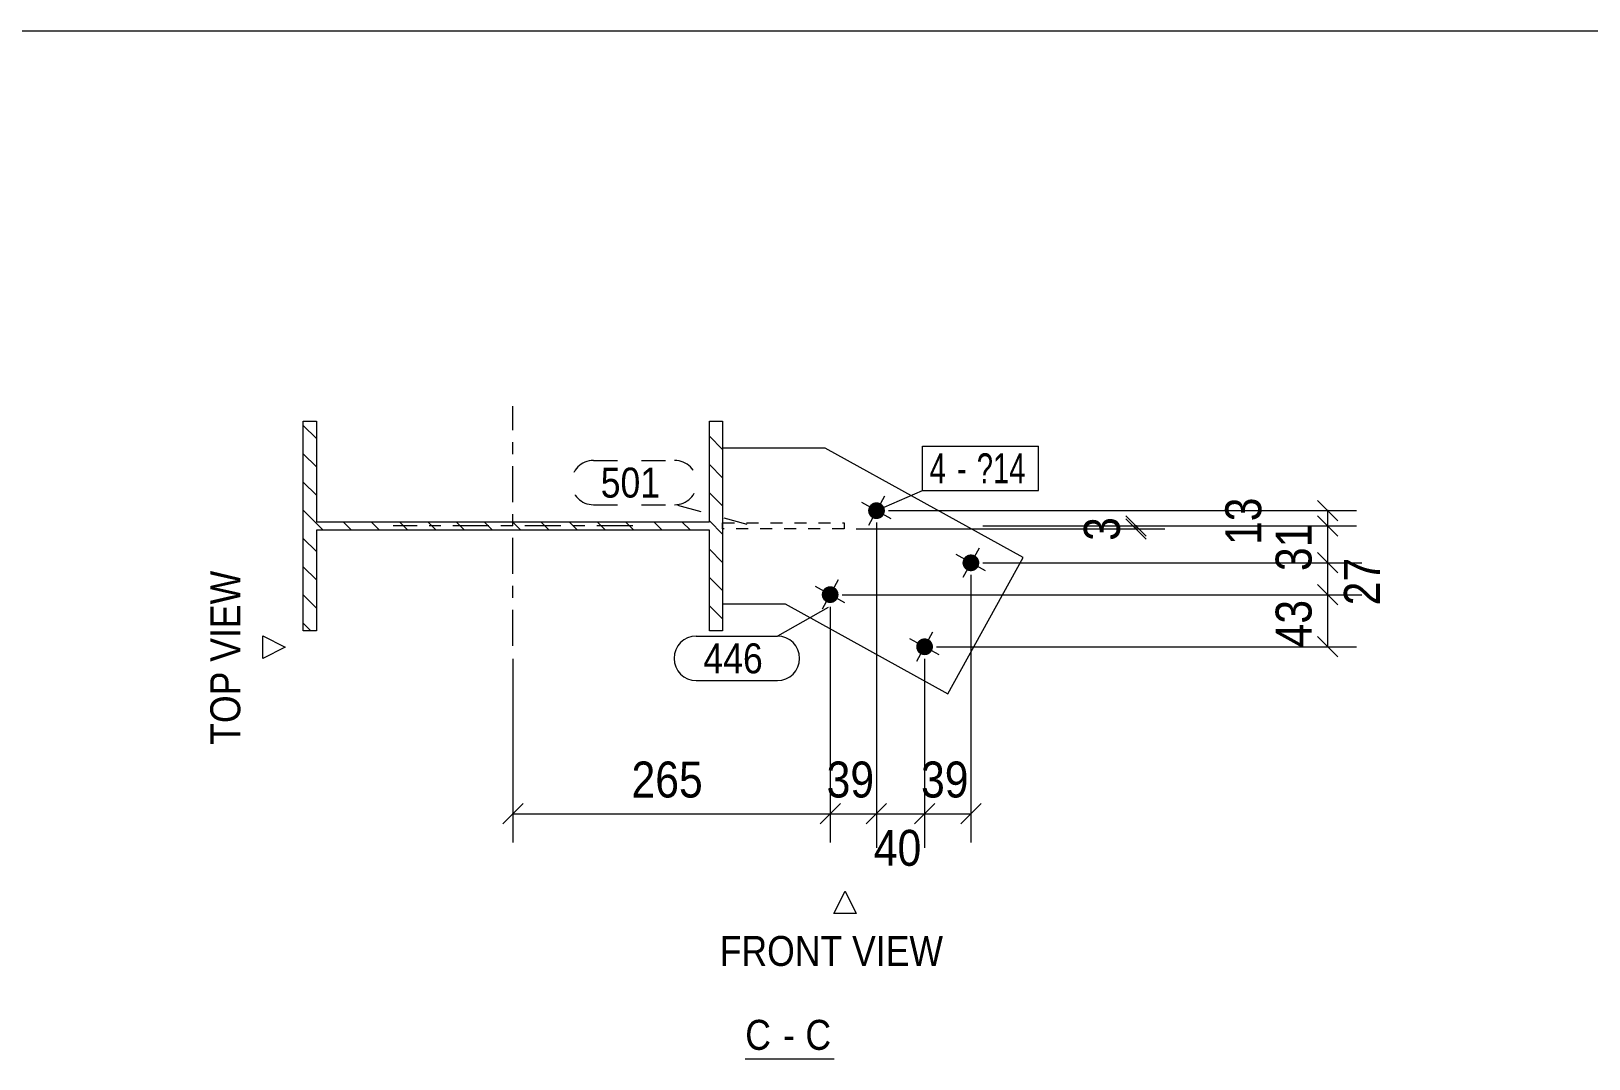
# Model space of a CAD drawing. Header units: millimetres. Extents: x 2 to 825, y 1 to 579.
# Drawn here: x 489.4 to 619.3, y 493.3 to 579 of the extents above; entities that cross this region are included whole.
import ezdxf

# ---------------------------------------------------------------- set-up
doc = ezdxf.new("R2010")
doc.units = ezdxf.units.MM
for name, pattern in [('XKITLINE00', [0]), ('XKITLINE01', [4, 1, -1, 1, -1]), ('XKITLINE02', [4, 2, -2]), ('XKITLINE03', [6, 3, -1, 1, -1])]:
    doc.linetypes.add(name, pattern=pattern)
for name, color, linetype, lineweight in [('Bolt', 3, 'Continuous', 0), ('BoltMark', 7, 'Continuous', 0), ('Dimensions', 7, 'Continuous', 0), ('DrawingSheet', 5, 'Continuous', 0), ('OtherObjectType', 7, 'Continuous', 0), ('Part', 2, 'Continuous', 0), ('PartMark', 7, 'Continuous', 0)]:
    doc.layers.add(name, color=color, linetype=linetype, lineweight=lineweight)
doc.styles.add('ARIAL', font='ARIAL.TTF')
doc.styles.add('ARIAL_NARROW', font='ARIALN.TTF')

# ---------------------------------------------------------------- blocks, each defined once
blk = doc.blocks.new('*A1')
at = {"layer": 'Part', "color": 7, "linetype": 'XKITLINE00', "lineweight": 0}
for p, q in [((513.16, 545.01), (512.06, 546.11)), ((547.06, 546.47), (547.06, 546.47)), ((547.06, 546.47), (547.06, 546.47)), ((547.06, 544.11), (545.96, 545.21)), ((513.16, 542.65), (512.06, 543.75)), ((547.06, 541.75), (545.96, 542.85)), ((513.16, 540.29), (512.06, 541.39)), ((547.06, 539.4), (545.96, 540.5)), ((513.73, 537.37), (512.06, 539.04)), ((516.09, 537.37), (515.39, 538.07)), ((518.44, 537.37), (517.74, 538.07)), ((520.8, 537.37), (520.1, 538.07)), ((523.16, 537.37), (522.46, 538.07)), ((525.52, 537.37), (524.82, 538.07)), ((527.87, 537.37), (527.17, 538.07)), ((530.23, 537.37), (529.53, 538.07)), ((532.59, 537.37), (531.89, 538.07)), ((534.95, 537.37), (534.25, 538.07)), ((537.3, 537.37), (536.6, 538.07)), ((539.66, 537.37), (538.96, 538.07)), ((542.02, 537.37), (541.32, 538.07)), ((544.37, 537.37), (543.67, 538.07)), ((547.06, 537.04), (545.96, 538.14)), ((513.16, 535.58), (512.06, 536.68)), ((547.06, 534.68), (545.96, 535.78)), ((513.16, 533.22), (512.06, 534.32)), ((547.06, 532.33), (545.96, 533.43)), ((513.16, 530.87), (512.06, 531.97)), ((547.06, 529.97), (545.96, 531.07)), ((512.7, 528.97), (512.06, 529.61))]:
    blk.add_line(p, q, dxfattribs=at)
blk = doc.blocks.new('*A78')
at = {"layer": 'Bolt'}
for points in [[(559.54, 538.4), (559.51, 538.42), (559.48, 538.44), (559.45, 538.46), (559.43, 538.49), (559.4, 538.51), (559.38, 538.53), (559.36, 538.56), (559.34, 538.59), (559.32, 538.62), (559.3, 538.65), (559.28, 538.68), (559.27, 538.71), (559.25, 538.74), (559.24, 538.77), (559.23, 538.8), (559.22, 538.84), (559.21, 538.87), (559.21, 538.9), (559.21, 538.94), (559.2, 538.97), (559.2, 539.01), (559.2, 539.04), (559.21, 539.08), (559.21, 539.11), (559.22, 539.14), (559.23, 539.18), (559.24, 539.21), (559.25, 539.24), (559.26, 539.27), (559.27, 539.31), (559.29, 539.34), (559.31, 539.37), (559.33, 539.39), (559.35, 539.42), (559.37, 539.45), (559.39, 539.48), (559.41, 539.5), (559.44, 539.52), (559.47, 539.55), (559.49, 539.57), (559.52, 539.59), (559.55, 539.6), (559.58, 539.62), (559.61, 539.63), (559.64, 539.65), (559.68, 539.66), (559.71, 539.67), (559.74, 539.68), (559.78, 539.69), (559.81, 539.69), (559.84, 539.7), (559.88, 539.7), (559.91, 539.7), (559.95, 539.7), (559.98, 539.69), (560.02, 539.69), (560.05, 539.68), (560.08, 539.67), (560.12, 539.67), (560.15, 539.65), (560.18, 539.64), (560.21, 539.63), (560.24, 539.61), (560.27, 539.59), (560.3, 539.57), (560.33, 539.55), (560.35, 539.53), (560.38, 539.51), (560.4, 539.49), (560.43, 539.46), (560.45, 539.43), (560.47, 539.41), (560.49, 539.38), (560.51, 539.35), (560.52, 539.32), (560.54, 539.29), (560.55, 539.26), (560.57, 539.22), (560.58, 539.19), (560.58, 539.16), (560.59, 539.13), (560.6, 539.09), (560.6, 539.06), (560.6, 539.02), (560.6, 538.99), (560.6, 538.95), (560.6, 538.92), (560.59, 538.89), (560.59, 538.85), (560.58, 538.82), (560.57, 538.79), (560.56, 538.75), (560.55, 538.72), (560.53, 538.69), (560.52, 538.66), (560.5, 538.63), (560.48, 538.6), (560.46, 538.57), (560.44, 538.55), (560.42, 538.52), (560.39, 538.5), (560.37, 538.47), (560.34, 538.45), (560.31, 538.43), (560.28, 538.41), (560.25, 538.39), (560.22, 538.38), (560.19, 538.36), (560.16, 538.35), (560.13, 538.34), (560.1, 538.33), (560.06, 538.32), (560.03, 538.31), (560, 538.3), (559.96, 538.3), (559.93, 538.3), (559.89, 538.3), (559.86, 538.3), (559.83, 538.3), (559.79, 538.31), (559.76, 538.31), (559.72, 538.32), (559.69, 538.33), (559.66, 538.34), (559.63, 538.35), (559.6, 538.37), (559.56, 538.39)], [(567.41, 534.05), (567.39, 534.07), (567.36, 534.09), (567.33, 534.11), (567.31, 534.14), (567.28, 534.16), (567.26, 534.19), (567.24, 534.21), (567.21, 534.24), (567.2, 534.27), (567.18, 534.3), (567.16, 534.33), (567.15, 534.36), (567.13, 534.39), (567.12, 534.42), (567.11, 534.45), (567.1, 534.49), (567.09, 534.52), (567.09, 534.56), (567.08, 534.59), (567.08, 534.62), (567.08, 534.66), (567.08, 534.69), (567.09, 534.73), (567.09, 534.76), (567.1, 534.79), (567.11, 534.83), (567.12, 534.86), (567.13, 534.89), (567.14, 534.93), (567.15, 534.96), (567.17, 534.99), (567.19, 535.02), (567.21, 535.05), (567.23, 535.07), (567.25, 535.1), (567.27, 535.13), (567.29, 535.15), (567.32, 535.17), (567.35, 535.2), (567.37, 535.22), (567.4, 535.24), (567.43, 535.25), (567.46, 535.27), (567.49, 535.29), (567.52, 535.3), (567.56, 535.31), (567.59, 535.32), (567.62, 535.33), (567.66, 535.34), (567.69, 535.34), (567.72, 535.35), (567.76, 535.35), (567.79, 535.35), (567.83, 535.35), (567.86, 535.34), (567.89, 535.34), (567.93, 535.33), (567.96, 535.33), (567.99, 535.32), (568.03, 535.3), (568.06, 535.29), (568.09, 535.28), (568.12, 535.26), (568.15, 535.24), (568.18, 535.23), (568.21, 535.21), (568.23, 535.18), (568.26, 535.16), (568.28, 535.14), (568.31, 535.11), (568.33, 535.09), (568.35, 535.06), (568.37, 535.03), (568.39, 535), (568.4, 534.97), (568.42, 534.94), (568.43, 534.91), (568.44, 534.88), (568.45, 534.84), (568.46, 534.81), (568.47, 534.78), (568.48, 534.74), (568.48, 534.71), (568.48, 534.67), (568.48, 534.64), (568.48, 534.6), (568.48, 534.57), (568.47, 534.54), (568.47, 534.5), (568.46, 534.47), (568.45, 534.44), (568.44, 534.4), (568.43, 534.37), (568.41, 534.34), (568.4, 534.31), (568.38, 534.28), (568.36, 534.25), (568.34, 534.22), (568.32, 534.2), (568.29, 534.17), (568.27, 534.15), (568.25, 534.12), (568.22, 534.1), (568.19, 534.08), (568.16, 534.06), (568.13, 534.04), (568.1, 534.03), (568.07, 534.01), (568.04, 534), (568.01, 533.99), (567.98, 533.98), (567.94, 533.97), (567.91, 533.96), (567.88, 533.96), (567.84, 533.95), (567.81, 533.95), (567.77, 533.95), (567.74, 533.95), (567.7, 533.95), (567.67, 533.96), (567.64, 533.96), (567.6, 533.97), (567.57, 533.98), (567.54, 533.99), (567.51, 534.01), (567.47, 534.02), (567.44, 534.04)], [(555.67, 531.4), (555.64, 531.42), (555.61, 531.44), (555.59, 531.46), (555.56, 531.48), (555.54, 531.51), (555.51, 531.53), (555.49, 531.56), (555.47, 531.58), (555.45, 531.61), (555.43, 531.64), (555.42, 531.67), (555.4, 531.7), (555.39, 531.74), (555.37, 531.77), (555.36, 531.8), (555.36, 531.83), (555.35, 531.87), (555.34, 531.9), (555.34, 531.93), (555.34, 531.97), (555.34, 532), (555.34, 532.04), (555.34, 532.07), (555.35, 532.11), (555.35, 532.14), (555.36, 532.17), (555.37, 532.21), (555.38, 532.24), (555.39, 532.27), (555.41, 532.3), (555.42, 532.33), (555.44, 532.36), (555.46, 532.39), (555.48, 532.42), (555.5, 532.45), (555.52, 532.47), (555.55, 532.5), (555.57, 532.52), (555.6, 532.54), (555.63, 532.56), (555.66, 532.58), (555.69, 532.6), (555.72, 532.62), (555.75, 532.63), (555.78, 532.64), (555.81, 532.66), (555.84, 532.67), (555.88, 532.68), (555.91, 532.68), (555.94, 532.69), (555.98, 532.69), (556.01, 532.69), (556.05, 532.69), (556.08, 532.69), (556.11, 532.69), (556.15, 532.69), (556.18, 532.68), (556.22, 532.67), (556.25, 532.66), (556.28, 532.65), (556.31, 532.64), (556.34, 532.62), (556.38, 532.61), (556.4, 532.59), (556.43, 532.57), (556.46, 532.55), (556.49, 532.53), (556.51, 532.51), (556.54, 532.48), (556.56, 532.46), (556.58, 532.43), (556.6, 532.4), (556.62, 532.38), (556.64, 532.35), (556.66, 532.32), (556.67, 532.28), (556.69, 532.25), (556.7, 532.22), (556.71, 532.19), (556.72, 532.16), (556.73, 532.12), (556.73, 532.09), (556.73, 532.05), (556.74, 532.02), (556.74, 531.98), (556.74, 531.95), (556.73, 531.92), (556.73, 531.88), (556.72, 531.85), (556.71, 531.81), (556.7, 531.78), (556.69, 531.75), (556.68, 531.72), (556.67, 531.69), (556.65, 531.66), (556.63, 531.63), (556.61, 531.6), (556.59, 531.57), (556.57, 531.54), (556.55, 531.52), (556.53, 531.49), (556.5, 531.47), (556.47, 531.45), (556.45, 531.43), (556.42, 531.41), (556.39, 531.39), (556.36, 531.37), (556.33, 531.36), (556.3, 531.34), (556.26, 531.33), (556.23, 531.32), (556.2, 531.31), (556.16, 531.31), (556.13, 531.3), (556.1, 531.3), (556.06, 531.29), (556.03, 531.29), (555.99, 531.3), (555.96, 531.3), (555.92, 531.3), (555.89, 531.31), (555.86, 531.32), (555.82, 531.33), (555.79, 531.34), (555.76, 531.35), (555.73, 531.37), (555.7, 531.38)], [(563.55, 527.05), (563.52, 527.07), (563.49, 527.09), (563.46, 527.11), (563.44, 527.13), (563.41, 527.16), (563.39, 527.18), (563.37, 527.21), (563.35, 527.24), (563.33, 527.26), (563.31, 527.29), (563.29, 527.32), (563.28, 527.35), (563.27, 527.39), (563.25, 527.42), (563.24, 527.45), (563.24, 527.48), (563.23, 527.52), (563.22, 527.55), (563.22, 527.59), (563.22, 527.62), (563.22, 527.65), (563.22, 527.69), (563.22, 527.72), (563.23, 527.76), (563.23, 527.79), (563.24, 527.82), (563.25, 527.86), (563.26, 527.89), (563.27, 527.92), (563.29, 527.95), (563.3, 527.98), (563.32, 528.01), (563.34, 528.04), (563.36, 528.07), (563.38, 528.1), (563.4, 528.12), (563.43, 528.15), (563.45, 528.17), (563.48, 528.19), (563.51, 528.21), (563.54, 528.23), (563.56, 528.25), (563.59, 528.27), (563.63, 528.28), (563.66, 528.3), (563.69, 528.31), (563.72, 528.32), (563.76, 528.33), (563.79, 528.33), (563.82, 528.34), (563.86, 528.34), (563.89, 528.34), (563.93, 528.34), (563.96, 528.34), (563.99, 528.34), (564.03, 528.34), (564.06, 528.33), (564.1, 528.32), (564.13, 528.31), (564.16, 528.3), (564.19, 528.29), (564.22, 528.27), (564.25, 528.26), (564.28, 528.24), (564.31, 528.22), (564.34, 528.2), (564.37, 528.18), (564.39, 528.16), (564.42, 528.13), (564.44, 528.11), (564.46, 528.08), (564.48, 528.05), (564.5, 528.03), (564.52, 528), (564.54, 527.97), (564.55, 527.94), (564.57, 527.9), (564.58, 527.87), (564.59, 527.84), (564.6, 527.81), (564.6, 527.77), (564.61, 527.74), (564.61, 527.7), (564.62, 527.67), (564.62, 527.64), (564.61, 527.6), (564.61, 527.57), (564.61, 527.53), (564.6, 527.5), (564.59, 527.47), (564.58, 527.43), (564.57, 527.4), (564.56, 527.37), (564.55, 527.34), (564.53, 527.31), (564.51, 527.28), (564.49, 527.25), (564.47, 527.22), (564.45, 527.19), (564.43, 527.17), (564.4, 527.14), (564.38, 527.12), (564.35, 527.1), (564.33, 527.08), (564.3, 527.06), (564.27, 527.04), (564.24, 527.02), (564.21, 527.01), (564.18, 526.99), (564.14, 526.98), (564.11, 526.97), (564.08, 526.96), (564.04, 526.96), (564.01, 526.95), (563.98, 526.95), (563.94, 526.95), (563.91, 526.94), (563.87, 526.95), (563.84, 526.95), (563.8, 526.95), (563.77, 526.96), (563.74, 526.97), (563.7, 526.98), (563.67, 526.99), (563.64, 527), (563.61, 527.02), (563.58, 527.03)]]:
    blk.add_hatch(color=3, dxfattribs=at).paths.add_polyline_path(points, flags=17)
at = {"layer": 'Bolt', "color": 3, "linetype": 'XKITLINE00', "lineweight": 0}
for p, q in [((561.13, 538.32), (558.68, 539.67)), ((560.58, 540.22), (559.23, 537.77)), ((568.46, 535.87), (567.11, 533.42)), ((569.01, 533.97), (566.56, 535.33)), ((556.71, 533.22), (555.36, 530.77)), ((557.26, 531.32), (554.81, 532.67)), ((565.14, 526.97), (562.69, 528.32)), ((564.59, 528.87), (563.24, 526.42))]:
    blk.add_line(p, q, dxfattribs=at)
blk = doc.blocks.new('*A79')
at = {"layer": 'Part', "color": 7, "linetype": 'XKITLINE03', "lineweight": 0}
for p, q in [((529.56, 527.72), (529.56, 547.72)), ((539.56, 537.72), (519.56, 537.72))]:
    blk.add_line(p, q, dxfattribs=at)
at = {"layer": 'Part', "color": 2, "linetype": 'XKITLINE00', "lineweight": 0}
for p, q in [((512.06, 528.97), (512.06, 546.47)), ((512.06, 546.47), (513.16, 546.47)), ((513.16, 546.47), (513.16, 538.07)), ((545.96, 538.07), (545.96, 546.47)), ((545.96, 546.47), (547.06, 546.47)), ((547.06, 546.47), (547.06, 528.97)), ((513.16, 538.07), (545.96, 538.07)), ((545.96, 537.37), (513.16, 537.37)), ((513.16, 537.37), (513.16, 528.97)), ((545.96, 528.97), (545.96, 537.37)), ((513.16, 528.97), (512.06, 528.97)), ((547.06, 528.97), (545.96, 528.97))]:
    blk.add_line(p, q, dxfattribs=at)
blk = doc.blocks.new('*A80')
at = {"layer": 'Part', "color": 7, "linetype": 'XKITLINE01', "lineweight": 0}
for p, q in [((547.06, 537.47), (547.06, 537.97)), ((547.06, 537.97), (547.06, 537.97)), ((547.06, 537.97), (557.2, 537.97)), ((557.2, 537.47), (547.06, 537.47)), ((557.2, 537.97), (557.2, 537.47))]:
    blk.add_line(p, q, dxfattribs=at)
blk = doc.blocks.new('*A81')
at = {"layer": 'Part', "color": 2, "linetype": 'XKITLINE00', "lineweight": 0}
for p, q in [((555.62, 544.22), (547.06, 544.22)), ((572.14, 535.1), (555.62, 544.22)), ((565.86, 523.72), (572.14, 535.1)), ((547.06, 531.22), (552.27, 531.22)), ((552.27, 531.22), (565.86, 523.72))]:
    blk.add_line(p, q, dxfattribs=at)
at = {"layer": 'Part', "color": 7, "linetype": 'XKITLINE01', "lineweight": 0}
blk.add_line((547.06, 544.22), (547.06, 531.22), dxfattribs=at)
blk = doc.blocks.new('*A149')
at = {"layer": 'DrawingSheet', "color": 5, "linetype": 'XKITLINE00', "lineweight": 0}
blk.add_line((825, 579), (5, 579), dxfattribs=at)
blk = doc.blocks.new('*A247')
at = {"layer": 'Dimensions', "color": 7, "linetype": 'XKITLINE00', "lineweight": 0}
for p, q in [((557.04, 531.99), (599.96, 531.99)), ((596.71, 532.84), (598.41, 531.15)), ((597.56, 527.64), (597.56, 531.99)), ((596.71, 528.49), (598.41, 526.8)), ((564.92, 527.64), (599.96, 527.64))]:
    blk.add_line(p, q, dxfattribs=at)
at = {"layer": 'Dimensions', "color": 3}
for p in [(597.56, 531.99), (597.56, 527.64)]:
    blk.add_point(p, dxfattribs=at)
at = {"layer": 'Dimensions', "color": 3, "style": 'ARIAL', "width": 0.85}
blk.add_text('43', height=3, rotation=90.0002, dxfattribs=at).set_placement((596.21, 527.59))
blk = doc.blocks.new('*A248')
at = {"layer": 'Dimensions', "color": 7, "linetype": 'XKITLINE00', "lineweight": 0}
for p, q in [((568.78, 534.65), (600.41, 534.65)), ((596.71, 535.5), (598.41, 533.8)), ((597.56, 531.99), (597.56, 534.65)), ((557.04, 531.99), (600.41, 531.99)), ((596.71, 532.84), (598.41, 531.15))]:
    blk.add_line(p, q, dxfattribs=at)
at = {"layer": 'Dimensions', "color": 3}
for p in [(597.56, 534.65), (597.56, 531.99)]:
    blk.add_point(p, dxfattribs=at)
at = {"layer": 'Dimensions', "color": 3, "style": 'ARIAL', "width": 0.85}
blk.add_text('27', height=3, rotation=90.0002, dxfattribs=at).set_placement((601.91, 531.1))
blk = doc.blocks.new('*A249')
at = {"layer": 'Dimensions', "color": 7, "linetype": 'XKITLINE00', "lineweight": 0}
for p, q in [((596.71, 538.57), (598.41, 536.87)), ((568.78, 537.72), (599.96, 537.72)), ((597.56, 534.65), (597.56, 537.72)), ((568.78, 534.65), (599.96, 534.65)), ((596.71, 535.5), (598.41, 533.8))]:
    blk.add_line(p, q, dxfattribs=at)
at = {"layer": 'Dimensions', "color": 3}
for p in [(597.56, 537.72), (597.56, 534.65)]:
    blk.add_point(p, dxfattribs=at)
at = {"layer": 'Dimensions', "color": 3, "style": 'ARIAL', "width": 0.85}
blk.add_text('31', height=3, rotation=90.0002, dxfattribs=at).set_placement((596.21, 533.96))
blk = doc.blocks.new('*A250')
at = {"layer": 'Dimensions', "color": 7, "linetype": 'XKITLINE00', "lineweight": 0}
for p, q in [((596.71, 539.85), (598.41, 538.15)), ((560.9, 539), (599.96, 539)), ((596.71, 538.57), (598.41, 536.87)), ((597.56, 537.72), (597.56, 539)), ((568.78, 537.72), (599.96, 537.72))]:
    blk.add_line(p, q, dxfattribs=at)
at = {"layer": 'Dimensions', "color": 3}
for p in [(597.56, 539), (597.56, 537.72)]:
    blk.add_point(p, dxfattribs=at)
at = {"layer": 'Dimensions', "color": 3, "style": 'ARIAL', "width": 0.85}
blk.add_text('13', height=3, rotation=90.0002, dxfattribs=at).set_placement((592.01, 536.13))
blk = doc.blocks.new('*A251')
at = {"layer": 'Dimensions', "color": 7, "linetype": 'XKITLINE00', "lineweight": 0}
for p, q in [((580.71, 538.57), (582.41, 536.87)), ((580.71, 538.32), (582.41, 536.62)), ((558.2, 537.47), (583.96, 537.47)), ((568.78, 537.72), (583.96, 537.72)), ((581.56, 537.47), (581.56, 537.72))]:
    blk.add_line(p, q, dxfattribs=at)
at = {"layer": 'Dimensions', "color": 3}
for p in [(581.56, 537.72), (581.56, 537.47)]:
    blk.add_point(p, dxfattribs=at)
at = {"layer": 'Dimensions', "color": 3, "style": 'ARIAL', "width": 0.85}
blk.add_text('3', height=3, rotation=90.0002, dxfattribs=at).set_placement((580.21, 536.48))
blk = doc.blocks.new('*A252')
at = {"layer": 'Dimensions', "color": 7, "linetype": 'XKITLINE00', "lineweight": 0}
for p, q in [((556.04, 530.99), (556.04, 511.32)), ((529.56, 526.64), (529.56, 511.32)), ((530.41, 514.57), (528.71, 512.87)), ((529.56, 513.72), (556.04, 513.72)), ((556.89, 514.57), (555.19, 512.87))]:
    blk.add_line(p, q, dxfattribs=at)
at = {"layer": 'Dimensions', "color": 3}
for p in [(529.56, 513.72), (556.04, 513.72)]:
    blk.add_point(p, dxfattribs=at)
at = {"layer": 'Dimensions', "color": 3, "style": 'ARIAL', "width": 0.85}
blk.add_text('265', height=3, dxfattribs=at).set_placement((539.46, 515.07))
blk = doc.blocks.new('*A253')
at = {"layer": 'Dimensions', "color": 7, "linetype": 'XKITLINE00', "lineweight": 0}
for p, q in [((559.9, 538), (559.9, 511.32)), ((556.04, 530.99), (556.04, 511.32)), ((556.89, 514.57), (555.19, 512.87)), ((556.04, 513.72), (559.9, 513.72)), ((560.75, 514.57), (559.05, 512.87))]:
    blk.add_line(p, q, dxfattribs=at)
at = {"layer": 'Dimensions', "color": 3}
for p in [(556.04, 513.72), (559.9, 513.72)]:
    blk.add_point(p, dxfattribs=at)
at = {"layer": 'Dimensions', "color": 3, "style": 'ARIAL', "width": 0.85}
blk.add_text('39', height=3, dxfattribs=at).set_placement((555.74, 515.07))
blk = doc.blocks.new('*A254')
at = {"layer": 'Dimensions', "color": 7, "linetype": 'XKITLINE00', "lineweight": 0}
for p, q in [((559.9, 538), (559.9, 510.87)), ((563.92, 526.64), (563.92, 510.87)), ((560.75, 514.57), (559.05, 512.87)), ((559.9, 513.72), (563.92, 513.72)), ((564.76, 514.57), (563.07, 512.87))]:
    blk.add_line(p, q, dxfattribs=at)
at = {"layer": 'Dimensions', "color": 3}
for p in [(559.9, 513.72), (563.92, 513.72)]:
    blk.add_point(p, dxfattribs=at)
at = {"layer": 'Dimensions', "color": 3, "style": 'ARIAL', "width": 0.85}
blk.add_text('40', height=3, dxfattribs=at).set_placement((559.68, 509.37))
blk = doc.blocks.new('*A255')
at = {"layer": 'Dimensions', "color": 7, "linetype": 'XKITLINE00', "lineweight": 0}
for p, q in [((567.78, 533.65), (567.78, 511.32)), ((563.92, 526.64), (563.92, 511.32)), ((564.76, 514.57), (563.07, 512.87)), ((563.92, 513.72), (567.78, 513.72)), ((568.63, 514.57), (566.93, 512.87))]:
    blk.add_line(p, q, dxfattribs=at)
at = {"layer": 'Dimensions', "color": 3}
for p in [(563.92, 513.72), (567.78, 513.72)]:
    blk.add_point(p, dxfattribs=at)
at = {"layer": 'Dimensions', "color": 3, "style": 'ARIAL', "width": 0.85}
blk.add_text('39', height=3, dxfattribs=at).set_placement((563.62, 515.07))
blk = doc.blocks.new('*A256')
at = {"layer": 'BoltMark', "color": 7, "linetype": 'XKITLINE00', "lineweight": 0}
for p, q in [((563.74, 544.38), (573.43, 544.38)), ((563.74, 540.68), (563.74, 544.38)), ((573.43, 540.68), (573.43, 544.38)), ((559.9, 539), (563.74, 540.68)), ((563.74, 540.68), (573.43, 540.68))]:
    blk.add_line(p, q, dxfattribs=at)
at = {"layer": 'BoltMark', "color": 3, "style": 'ARIAL_NARROW', "width": 0.85}
for s, p in [('4', (564.34, 541.28)), ('?14', (568.27, 541.28)), ('-', (566.61, 541.28))]:
    blk.add_text(s, height=2.5, dxfattribs=at).set_placement(p)
blk = doc.blocks.new('*A257')
at = {"layer": 'PartMark', "color": 7, "linetype": 'XKITLINE00', "lineweight": 0}
for p, q in [((555.87, 530.92), (551.63, 528.53)), ((544.86, 528.53), (551.63, 528.53)), ((544.86, 524.83), (551.63, 524.83))]:
    blk.add_line(p, q, dxfattribs=at)
for centre, start, end in [((544.86, 526.68), 90, 270), ((551.63, 526.68), 270, 90)]:
    blk.add_arc(centre, 1.85, start, end, dxfattribs=at)
at = {"layer": 'PartMark', "color": 3, "style": 'ARIAL', "width": 0.85}
blk.add_text('446', height=2.5, dxfattribs=at).set_placement((545.46, 525.43))
blk = doc.blocks.new('*A258')
at = {"layer": 'PartMark', "color": 7, "linetype": 'XKITLINE02', "lineweight": 0}
for p, q in [((536.29, 543.19), (543.06, 543.19)), ((536.29, 539.49), (543.06, 539.49)), ((549.12, 537.84), (543.06, 539.49))]:
    blk.add_line(p, q, dxfattribs=at)
for centre, start, end in [((536.29, 541.34), 90, 270), ((543.06, 541.34), 270, 90)]:
    blk.add_arc(centre, 1.85, start, end, dxfattribs=at)
at = {"layer": 'PartMark', "color": 3, "style": 'ARIAL', "width": 0.85}
blk.add_text('501', height=2.5, dxfattribs=at).set_placement((536.89, 540.09))
blk = doc.blocks.new('*A259')
at = {"layer": 'OtherObjectType', "color": 7, "linetype": 'XKITLINE00', "lineweight": 0}
for p, q in [((508.69, 526.68), (508.69, 528.56)), ((508.69, 528.56), (510.56, 527.62)), ((510.56, 527.62), (508.69, 526.68)), ((510.56, 527.62), (510.56, 527.62)), ((556.35, 505.39), (557.29, 507.27)), ((557.29, 507.27), (558.22, 505.39)), ((557.29, 507.27), (557.29, 507.27)), ((558.22, 505.39), (556.35, 505.39)), ((548.95, 493.27), (556.37, 493.27))]:
    blk.add_line(p, q, dxfattribs=at)
at = {"layer": 'OtherObjectType', "color": 7, "style": 'ARIAL', "width": 0.85}
blk.add_text('TOP VIEW', height=2.5, rotation=90, dxfattribs=at).set_placement((506.81, 519.47))
for s, p in [('FRONT VIEW', (546.82, 501.02)), ('C', (548.95, 494.02)), ('C', (553.97, 494.02)), ('-', (552.11, 494.02))]:
    blk.add_text(s, height=2.5, dxfattribs=at).set_placement(p)

msp = doc.modelspace()

# ---------------------------------------------------------------- block references
at = {"lineweight": 0}
for name in ['*A149', '*A79', '*A1', '*A81', '*A256', '*A258', '*A78', '*A250', '*A251', '*A249', '*A80', '*A253', '*A254', '*A248', '*A255', '*A247', '*A252', '*A257']:
    msp.add_blockref(name, (0, 0), dxfattribs=at)
at = {"layer": 'OtherObjectType', "lineweight": 0}
msp.add_blockref('*A259', (0, 0), dxfattribs=at)

doc.saveas('drawing.dxf')
